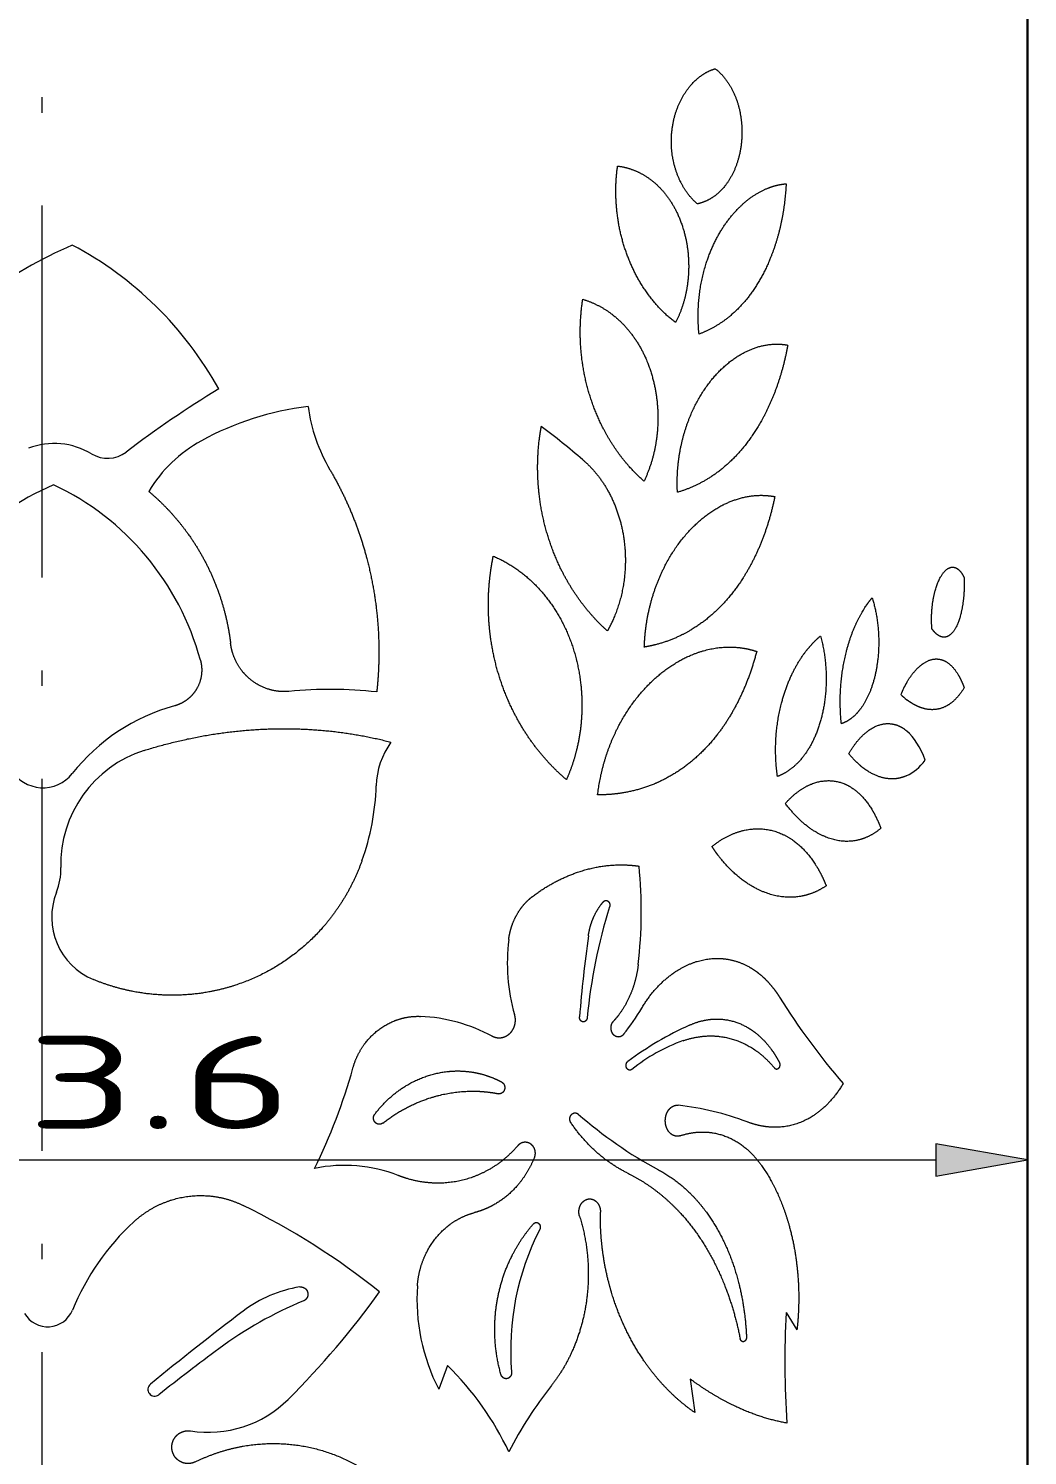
# Model space of a CAD drawing. Extents: x 0 to 297, y 0 to 420.
# Drawn here: x 108.22 to 140.46, y 189.05 to 235.1 of the extents above; entities that cross this region are included whole.
import ezdxf
from ezdxf.enums import TextEntityAlignment as Align

# ---------------------------------------------------------------- set-up
doc = ezdxf.new("R2010")
doc.units = 0
doc.linetypes.add('DASHDOT', pattern=[18.5, 12, -3, 0.5, -3])
doc.layers.get('0').update_dxf_attribs({"lineweight": 13})
doc.styles.get("Standard").update_dxf_attribs({"font": 'isocp.shx'})

# ---------------------------------------------------------------- blocks, each defined once
blk = doc.blocks.new('BLOCK60')
at = {"color": 7, "lineweight": 13}
blk.add_line((-28.846, -175.008), (28.846, -175.008), dxfattribs=at)
for points in [[(-28.846, -174.487), (-31.8, -175.008), (-28.846, -175.529)], [(28.846, -175.529), (31.8, -175.008), (28.846, -174.487)]]:
    blk.add_lwpolyline(points, close=True, dxfattribs=at)
for points in [[(-28.846, -174.487), (-31.8, -175.008), (-28.846, -174.487), (-28.846, -175.529)], [(28.846, -175.529), (31.8, -175.008), (28.846, -175.529), (28.846, -174.487)]]:
    blk.add_solid(points, dxfattribs=at)
for s, p, p2 in [('%%c', (-8.099, -174.008), (-5.099, -174.008)), ('63.6', (-4.099, -174.008), (8.099, -174.008))]:
    blk.add_text(s, height=3, dxfattribs=at).set_placement(p, p2, align=Align.FIT)
blk = doc.blocks.new('BLOCK85')
at = {"color": 7, "lineweight": 30}
blk.add_line((31.8, -214.668), (31.8, -135.9), dxfattribs=at)
at = {"color": 7, "lineweight": 13, "ltscale": 0.016667}
blk.add_line((24.011, -179.929), (24.362, -180.496), dxfattribs=at)
at = {"color": 7, "lineweight": 13, "ltscale": 0.020357}
blk.add_line((13.085, -181.644), (12.803, -182.408), dxfattribs=at)
at = {"color": 7, "lineweight": 13, "ltscale": 0.027358}
blk.add_line((20.918, -182.078), (21.069, -183.162), dxfattribs=at)
at = {"color": 7, "lineweight": 13}
for centre, radius, start, end in [((6.699, -158.709), 14.408, 113.393, 140.0283), ((-4.447, -155.732), 11.594, 28.9065, 62.1009), ((24.32, -180.636), 35.741, 121.3924, 127.191), ((9.694, -160.058), 9.427, 96.7474, 118.8625), ((13.974, -149.977), 5.435, 187.6145, 210.4822), ((-2.91, -176.314), 31.397, 49.5695, 52.7082), ((0.392, -154.238), 2.349, 59.0241, 110.5678), ((7.313, -155.751), 4.506, 118.7891, 149.0611), ((2.114, -151.371), 0.996, 238.958, 307.1871), ((4.597, -162.691), 10.371, 114.0316, 154.0368), ((-3.382, -161.176), 8.798, 15.1268, 64.7355), ((30.924, -161.359), 3.494, 149.7075, 156.966), ((9.305, -173.791), 13.967, 83.8471, 95.4887), ((29.397, -158.205), 2.458, 226.6256, 232.7014), ((5.942, -166.456), 6.322, 105.2708, 141.7424), ((13.333, -163.008), 2.549, 144.4375, 178.3063), ((4.462, -165.47), 3.855, 107.5286, 181.5863), ((0.036, -161.798), 1.2, 210.694, 321.7231), ((2.886, -162.686), 7.903, 340.289, 358.2106), ((-1.391, -165.632), 2, 338.3133, 1.5965), ((4.564, -166.99), 14.775, 353.3517, 5.6788), ((2.491, -167.176), 2.177, 158.3165, 247.6865), ((35.099, -172.087), 17.585, 162.633, 174.5568), ((21.207, -168.655), 6.192, 172.9898, 195.5888), ((63.389, -174.137), 46.197, 172.0884, 175.3445), ((42.539, -158.122), 22.055, 211.8321, 220.8375), ((13.26, -166.517), 7.074, 321.1459, 329.5163), ((11.984, -175.694), 5.322, 61.4455, 87.5242), ((25.525, -180.799), 11.148, 114.542, 126.41), ((22.6, -176.496), 5.668, 109.6934, 128.955), ((-7.371, -167.249), 18.052, 333.5796, 344.5776), ((26.468, -163.115), 13.871, 228.6414, 241.6916), ((19.528, -182.276), 9.088, 69.1877, 83.6503), ((9.761, -179.96), 4.777, 68.6749, 101.6595), ((-3.975, -197.869), 23.816, 51.3709, 63.9235), ((8.405, -182.899), 8.022, 132.7542, 157.7084), ((23.587, -181.127), 8.463, 152.771, 184.9009), ((8.949, -183.116), 4.057, 98.9144, 127.3164), ((18.444, -179.507), 6.344, 176.0539, 207.2076), ((13.234, -191.234), 12.622, 112.3366, 126.5981), ((-11.192, -163.485), 27.142, 314.8286, 324.4546), ((0.184, -179.529), 0.863, 210.2903, 337.7185), ((67.102, -259.876), 100.358, 127.1541, 129.32825), ((54.523, -181.466), 30.551, 177.117, 183.8172), ((52.825, -244.658), 79.116, 126.55005, 128.31962), ((6.301, -188.564), 9.692, 25.2371, 45.5702), ((3.636, -182.415), 0.217, 129.0842, 307.8555), ((26.466, -190.211), 12.779, 141.6943, 153.1111), ((5.366, -180.143), 3.655, 261.0016, 314.8512)]:
    blk.add_arc(centre, radius, start, end, dxfattribs=at)
for centre, major_axis, ratio, start_param, end_param in [((26.742, -165.56), (-0.678, -4.624), 0.428316, 2.473346, 2.88101), ((26.997, -158.03), (0.58, -4.672), 0.481193, 0.150313, 0.452179)]:
    blk.add_ellipse(centre, major_axis=major_axis, ratio=ratio, start_param=start_param, end_param=end_param, dxfattribs=at)
for points, knots in [([(21.148, -144.156), (20.93, -143.97), (20.738, -143.732), (20.581, -143.456), (20.304, -142.74), (20.265, -141.942), (20.327, -141.48), (20.574, -140.746), (21.024, -140.191), (21.24, -140.002), (21.478, -139.868), (21.725, -139.795)], [0, 0, 0, 0, 0, 0, 2.845735, 2.845735, 2.845735, 6.760942, 6.760942, 6.760942, 9.526612, 9.526612, 9.526612, 9.526612, 9.526612, 9.526612]), ([(21.725, -139.795), (21.953, -139.969), (22.151, -140.2), (22.309, -140.476), (22.589, -141.201), (22.63, -142.019), (22.574, -142.494), (22.336, -143.247), (21.88, -143.801), (21.657, -143.982), (21.409, -144.102), (21.148, -144.156)], [0, 0, 0, 0, 0, 0, 2.902161, 2.902161, 2.902161, 6.912488, 6.912488, 6.912488, 9.737978, 9.737978, 9.737978, 9.737978, 9.737978, 9.737978]), ([(20.445, -147.986), (19.961, -147.62), (19.527, -147.141), (19.167, -146.575), (18.709, -145.519), (18.521, -144.363), (18.491, -143.884), (18.509, -143.405), (18.574, -142.935)], [0, 0, 0, 0, 0, 0, 5.989017, 5.989017, 5.989017, 10.113179, 10.113179, 10.113179, 10.113179, 10.113179, 10.113179]), ([(18.574, -142.935), (18.902, -142.975), (19.222, -143.078), (19.52, -143.244), (20.158, -143.765), (20.594, -144.532), (20.767, -145.033), (20.926, -145.956), (20.836, -146.886), (20.751, -147.277), (20.62, -147.648), (20.445, -147.986)], [0, 0, 0, 0, 0, 0, 3.315094, 3.315094, 3.315094, 7.890149, 7.890149, 7.890149, 11.345999, 11.345999, 11.345999, 11.345999, 11.345999, 11.345999]), ([(21.203, -148.356), (21.131, -147.658), (21.167, -146.943), (21.313, -146.245), (21.708, -145.225), (22.318, -144.425), (22.567, -144.169), (22.922, -143.889), (23.299, -143.698), (23.392, -143.657), (23.572, -143.59), (23.754, -143.544), (23.841, -143.526), (23.927, -143.514), (24.014, -143.508)], [0, 0, 0, 0, 0, 0, 6.092084, 6.092084, 6.092084, 9.597688, 9.597688, 9.597688, 10.728802, 10.728802, 10.728802, 11.758288, 11.758288, 11.758288, 11.758288, 11.758288, 11.758288]), ([(24.014, -143.508), (23.974, -144.298), (23.841, -145.08), (23.612, -145.827), (23.075, -146.928), (22.293, -147.746), (21.956, -148.011), (21.59, -148.215), (21.203, -148.356)], [0, 0, 0, 0, 0, 0, 6.861319, 6.861319, 6.861319, 11.18671, 11.18671, 11.18671, 11.18671, 11.18671, 11.18671]), ([(19.426, -153.105), (18.891, -152.637), (18.417, -152.057), (18.028, -151.39), (17.543, -150.166), (17.36, -148.849), (17.338, -148.307), (17.369, -147.767), (17.45, -147.236)], [0, 0, 0, 0, 0, 0, 6.817839, 6.817839, 6.817839, 11.478992, 11.478992, 11.478992, 11.478992, 11.478992, 11.478992]), ([(17.45, -147.236), (17.813, -147.343), (18.159, -147.512), (18.477, -147.738), (19.148, -148.393), (19.598, -149.271), (19.775, -149.83), (19.936, -150.851), (19.838, -151.877), (19.748, -152.309), (19.61, -152.722), (19.426, -153.105)], [0, 0, 0, 0, 0, 0, 3.683607, 3.683607, 3.683607, 8.740308, 8.740308, 8.740308, 12.551549, 12.551549, 12.551549, 12.551549, 12.551549, 12.551549]), ([(20.506, -153.464), (20.466, -152.683), (20.557, -151.893), (20.779, -151.134), (21.384, -149.937), (22.276, -149.121), (22.702, -148.86), (23.245, -148.681), (23.779, -148.679), (23.876, -148.685), (23.971, -148.696), (24.065, -148.714)], [0, 0, 0, 0, 0, 0, 6.771644, 6.771644, 6.771644, 11.894321, 11.894321, 11.894321, 13.028292, 13.028292, 13.028292, 13.028292, 13.028292, 13.028292]), ([(24.065, -148.714), (23.915, -149.536), (23.676, -150.328), (23.347, -151.068), (22.654, -152.138), (21.738, -152.905), (21.35, -153.151), (20.937, -153.338), (20.506, -153.464)], [0, 0, 0, 0, 0, 0, 7.344689, 7.344689, 7.344689, 12.012122, 12.012122, 12.012122, 12.012122, 12.012122, 12.012122]), ([(18.244, -157.938), (17.64, -157.398), (17.11, -156.736), (16.679, -155.98), (16.205, -154.742), (16.013, -153.425), (15.981, -152.976), (15.983, -152.376), (16.044, -151.78), (16.064, -151.631), (16.086, -151.483), (16.113, -151.336)], [0, 0, 0, 0, 0, 0, 7.623233, 7.623233, 7.623233, 11.506892, 11.506892, 11.506892, 12.809166, 12.809166, 12.809166, 12.809166, 12.809166, 12.809166]), ([(17.452, -152.415), (17.795, -152.707), (18.094, -153.063), (18.339, -153.469), (18.764, -154.475), (18.884, -155.594), (18.852, -156.229), (18.697, -156.963), (18.407, -157.626), (18.356, -157.733), (18.302, -157.837), (18.244, -157.938)], [0, 0, 0, 0, 0, 0, 4.218016, 4.218016, 4.218016, 9.598074, 9.598074, 9.598074, 10.649835, 10.649835, 10.649835, 10.649835, 10.649835, 10.649835]), ([(9.29, -152.734), (9.817, -153.628), (10.24, -154.585), (10.552, -155.59), (10.806, -156.918), (10.872, -158.262), (10.877, -158.562), (10.871, -159.011), (10.844, -159.459), (10.832, -159.608), (10.818, -159.757), (10.802, -159.905)], [0, 0, 0, 0, 0, 0, 9.057687, 9.057687, 9.057687, 11.651908, 11.651908, 11.651908, 12.944422, 12.944422, 12.944422, 12.944422, 12.944422, 12.944422]), ([(3.448, -153.434), (3.97, -153.875), (4.442, -154.375), (4.855, -154.926), (5.318, -155.717), (5.657, -156.564), (5.734, -156.779), (5.872, -157.215), (5.977, -157.66), (6.022, -157.884), (6.058, -158.109), (6.086, -158.335)], [0, 0, 0, 0, 0, 0, 5.930143, 5.930143, 5.930143, 7.909034, 7.909034, 7.909034, 9.881712, 9.881712, 9.881712, 9.881712, 9.881712, 9.881712]), ([(19.437, -158.459), (19.464, -157.621), (19.627, -156.79), (19.925, -156.004), (20.662, -154.782), (21.674, -153.972), (22.148, -153.718), (22.747, -153.55), (23.333, -153.561), (23.44, -153.569), (23.545, -153.583), (23.649, -153.603)], [0, 0, 0, 0, 0, 0, 7.26132, 7.26132, 7.26132, 12.769485, 12.769485, 12.769485, 13.998362, 13.998362, 13.998362, 13.998362, 13.998362, 13.998362]), ([(23.649, -153.603), (23.464, -154.498), (23.175, -155.353), (22.779, -156.143), (22.027, -157.153), (21.068, -157.857), (20.735, -158.05), (20.275, -158.254), (19.792, -158.387), (19.675, -158.415), (19.556, -158.439), (19.437, -158.459)], [0, 0, 0, 0, 0, 0, 8.041613, 8.041613, 8.041613, 11.934709, 11.934709, 11.934709, 13.168125, 13.168125, 13.168125, 13.168125, 13.168125, 13.168125]), ([(16.923, -162.737), (16.237, -162.156), (15.634, -161.436), (15.145, -160.608), (14.674, -159.401), (14.463, -158.127), (14.426, -157.801), (14.397, -157.311), (14.406, -156.821), (14.414, -156.657), (14.437, -156.33), (14.478, -156.005), (14.502, -155.843), (14.531, -155.682), (14.564, -155.522)], [0, 0, 0, 0, 0, 0, 8.362741, 8.362741, 8.362741, 11.192378, 11.192378, 11.192378, 12.609666, 12.609666, 12.609666, 14.028721, 14.028721, 14.028721, 14.028721, 14.028721, 14.028721]), ([(14.564, -155.522), (15.148, -155.774), (15.685, -156.137), (16.152, -156.6), (16.928, -157.694), (17.341, -159.009), (17.451, -159.706), (17.468, -160.759), (17.266, -161.777), (17.175, -162.108), (17.06, -162.429), (16.923, -162.737)], [0, 0, 0, 0, 0, 0, 5.900431, 5.900431, 5.900431, 11.921836, 11.921836, 11.921836, 14.908129, 14.908129, 14.908129, 14.908129, 14.908129, 14.908129]), ([(28.718, -157.868), (28.692, -157.555), (28.699, -157.23), (28.738, -156.911), (28.855, -156.437), (29.044, -156.097), (29.125, -155.993), (29.259, -155.887), (29.396, -155.872), (29.444, -155.879), (29.543, -155.919), (29.634, -156.008), (29.678, -156.067), (29.719, -156.137), (29.756, -156.216)], [0, 0, 0, 0, 0, 0, 2.753402, 2.753402, 2.753402, 4.432973, 4.432973, 4.432973, 5.354191, 5.354191, 5.354191, 6.381701, 6.381701, 6.381701, 6.381701, 6.381701, 6.381701]), ([(29.756, -156.216), (29.768, -156.521), (29.756, -156.832), (29.72, -157.136), (29.621, -157.585), (29.455, -157.911), (29.382, -158.012), (29.244, -158.13), (29.092, -158.149), (29.028, -158.139), (28.924, -158.093), (28.825, -158.005), (28.788, -157.965), (28.752, -157.919), (28.718, -157.868)], [0, 0, 0, 0, 0, 0, 2.653104, 2.653104, 2.653104, 4.270288, 4.270288, 4.270288, 5.422395, 5.422395, 5.422395, 6.157013, 6.157013, 6.157013, 6.157013, 6.157013, 6.157013]), ([(25.796, -160.933), (25.718, -160.201), (25.739, -159.445), (25.865, -158.704), (26.142, -157.866), (26.538, -157.202), (26.618, -157.082), (26.7, -156.973), (26.785, -156.871)], [0, 0, 0, 0, 0, 0, 6.416935, 6.416935, 6.416935, 7.897051, 7.897051, 7.897051, 7.897051, 7.897051, 7.897051]), ([(26.785, -156.871), (26.966, -157.411), (27.051, -158.033), (27.044, -158.677), (26.896, -159.588), (26.538, -160.303), (26.401, -160.506), (26.195, -160.722), (25.963, -160.861), (25.909, -160.89), (25.853, -160.913), (25.796, -160.933)], [0, 0, 0, 0, 0, 0, 5.324936, 5.324936, 5.324936, 7.867623, 7.867623, 7.867623, 8.626229, 8.626229, 8.626229, 8.626229, 8.626229, 8.626229]), ([(7.969, -159.888), (7.757, -159.908), (7.542, -159.894), (7.329, -159.846), (6.925, -159.684), (6.587, -159.405), (6.44, -159.24), (6.261, -158.963), (6.15, -158.654), (6.121, -158.549), (6.099, -158.442), (6.086, -158.335)], [0, 0, 0, 0, 0, 0, 1.886822, 1.886822, 1.886822, 3.784239, 3.784239, 3.784239, 4.72262, 4.72262, 4.72262, 4.72262, 4.72262, 4.72262]), ([(23.733, -162.632), (23.629, -161.896), (23.637, -161.13), (23.762, -160.377), (24.096, -159.398), (24.609, -158.627), (24.769, -158.427), (24.94, -158.251), (25.12, -158.102)], [0, 0, 0, 0, 0, 0, 6.492418, 6.492418, 6.492418, 9.095303, 9.095303, 9.095303, 9.095303, 9.095303, 9.095303]), ([(25.12, -158.102), (25.3, -158.733), (25.37, -159.428), (25.333, -160.136), (25.092, -161.225), (24.563, -162.058), (24.318, -162.326), (24.036, -162.52), (23.733, -162.632)], [0, 0, 0, 0, 0, 0, 5.907583, 5.907583, 5.907583, 9.597981, 9.597981, 9.597981, 9.597981, 9.597981, 9.597981]), ([(17.93, -163.227), (18.016, -162.503), (18.2, -161.794), (18.48, -161.124), (19.195, -159.935), (20.175, -159.075), (20.704, -158.753), (21.515, -158.46), (22.322, -158.443), (22.575, -158.467), (22.823, -158.519), (23.062, -158.599)], [0, 0, 0, 0, 0, 0, 6.32582, 6.32582, 6.32582, 12.387658, 12.387658, 12.387658, 15.206965, 15.206965, 15.206965, 15.206965, 15.206965, 15.206965]), ([(23.062, -158.599), (22.812, -159.558), (22.438, -160.461), (21.936, -161.273), (21.101, -162.158), (20.094, -162.733), (19.838, -162.855), (19.316, -163.055), (18.768, -163.173), (18.49, -163.211), (18.211, -163.229), (17.93, -163.227)], [0, 0, 0, 0, 0, 0, 8.777159, 8.777159, 8.777159, 11.625817, 11.625817, 11.625817, 14.41189, 14.41189, 14.41189, 14.41189, 14.41189, 14.41189]), ([(27.907, -159.597), (28.048, -159.359), (28.204, -159.156), (28.373, -158.999), (28.718, -158.801), (29.055, -158.838), (29.211, -158.915), (29.426, -159.114), (29.605, -159.412), (29.661, -159.524), (29.712, -159.644), (29.759, -159.771)], [0, 0, 0, 0, 0, 0, 3.006499, 3.006499, 3.006499, 5.903298, 5.903298, 5.903298, 7.377705, 7.377705, 7.377705, 7.377705, 7.377705, 7.377705]), ([(5.112, -158.879), (5.152, -159.026), (5.169, -159.178), (5.162, -159.332), (5.108, -159.595), (4.985, -159.833), (4.921, -159.927), (4.797, -160.071), (4.647, -160.187), (4.584, -160.229), (4.485, -160.283), (4.381, -160.324), (4.347, -160.337), (4.312, -160.348), (4.277, -160.357)], [0, 0, 0, 0, 0, 0, 1.313601, 1.313601, 1.313601, 2.298477, 2.298477, 2.298477, 2.95484, 2.95484, 2.95484, 3.272082, 3.272082, 3.272082, 3.272082, 3.272082, 3.272082]), ([(29.759, -159.771), (29.594, -160.042), (29.405, -160.257), (29.194, -160.406), (28.849, -160.516), (28.481, -160.459), (28.359, -160.422), (28.193, -160.349), (28.029, -160.247), (27.988, -160.22), (27.948, -160.191), (27.907, -160.161)], [0, 0, 0, 0, 0, 0, 4.142285, 4.142285, 4.142285, 6.200001, 6.200001, 6.200001, 6.882752, 6.882752, 6.882752, 6.882752, 6.882752, 6.882752]), ([(26.034, -161.903), (26.184, -161.637), (26.357, -161.403), (26.549, -161.21), (26.947, -160.94), (27.36, -160.895), (27.556, -160.932), (27.74, -161.025), (27.907, -161.167)], [0, 0, 0, 0, 0, 0, 3.050087, 3.050087, 3.050087, 5.931253, 5.931253, 5.931253, 5.931253, 5.931253, 5.931253]), ([(27.907, -162.607), (27.697, -162.703), (27.474, -162.746), (27.243, -162.73), (26.848, -162.611), (26.468, -162.348), (26.317, -162.219), (26.171, -162.07), (26.034, -161.903)], [0, 0, 0, 0, 0, 0, 3.369529, 3.369529, 3.369529, 5.698842, 5.698842, 5.698842, 5.698842, 5.698842, 5.698842]), ([(23.989, -163.503), (24.23, -163.228), (24.5, -163.006), (24.79, -162.848), (25.381, -162.691), (25.946, -162.845), (26.206, -162.999), (26.557, -163.331), (26.836, -163.782), (26.923, -163.947), (27, -164.122), (27.069, -164.305)], [0, 0, 0, 0, 0, 0, 3.725205, 3.725205, 3.725205, 7.371696, 7.371696, 7.371696, 9.238499, 9.238499, 9.238499, 9.238499, 9.238499, 9.238499]), ([(27.069, -164.305), (26.805, -164.53), (26.511, -164.687), (26.195, -164.764), (25.53, -164.748), (24.869, -164.413), (24.549, -164.168), (24.253, -163.861), (23.99, -163.505), (23.989, -163.504), (23.989, -163.504), (23.989, -163.503)], [0, 0, 0, 0, 0, 0, 4.276657, 4.276657, 4.276657, 8.667434, 8.667434, 8.667434, 8.67309, 8.67309, 8.67309, 8.67309, 8.67309, 8.67309]), ([(21.619, -164.894), (21.928, -164.644), (22.265, -164.453), (22.619, -164.333), (23.327, -164.255), (23.992, -164.491), (24.297, -164.685), (24.708, -165.075), (25.035, -165.583), (25.136, -165.767), (25.226, -165.96), (25.306, -166.161)], [0, 0, 0, 0, 0, 0, 3.999263, 3.999263, 3.999263, 7.953409, 7.953409, 7.953409, 9.973254, 9.973254, 9.973254, 9.973254, 9.973254, 9.973254]), ([(25.306, -166.161), (25.038, -166.345), (24.748, -166.476), (24.44, -166.547), (23.718, -166.567), (22.994, -166.281), (22.604, -166.03), (22.172, -165.638), (21.8, -165.158), (21.738, -165.072), (21.678, -164.984), (21.619, -164.894)], [0, 0, 0, 0, 0, 0, 3.761094, 3.761094, 3.761094, 8.570838, 8.570838, 8.570838, 9.575252, 9.575252, 9.575252, 9.575252, 9.575252, 9.575252]), ([(10.326, -165.351), (10.036, -166.156), (9.624, -166.913), (9.095, -167.595), (7.834, -168.758), (6.264, -169.452), (5.426, -169.665), (4.141, -169.775), (2.874, -169.579), (2.46, -169.481), (2.056, -169.351), (1.664, -169.19)], [0, 0, 0, 0, 0, 0, 7.438217, 7.438217, 7.438217, 14.874076, 14.874076, 14.874076, 18.544981, 18.544981, 18.544981, 18.544981, 18.544981, 18.544981]), ([(15.834, -166.502), (16.268, -166.174), (16.734, -165.905), (17.224, -165.7), (17.866, -165.531), (18.509, -165.486), (18.65, -165.483), (18.859, -165.486), (19.065, -165.503), (19.133, -165.51), (19.2, -165.518), (19.267, -165.528)], [0, 0, 0, 0, 0, 0, 5.027911, 5.027911, 5.027911, 6.440401, 6.440401, 6.440401, 7.127301, 7.127301, 7.127301, 7.127301, 7.127301, 7.127301]), ([(15.061, -167.899), (15.081, -167.731), (15.118, -167.565), (15.17, -167.404), (15.276, -167.158), (15.417, -166.936), (15.475, -166.857), (15.577, -166.732), (15.69, -166.621), (15.737, -166.579), (15.785, -166.539), (15.834, -166.502)], [0, 0, 0, 0, 0, 0, 1.469187, 1.469187, 1.469187, 2.342233, 2.342233, 2.342233, 2.912515, 2.912515, 2.912515, 2.912515, 2.912515, 2.912515]), ([(17.631, -167.778), (17.659, -167.579), (17.708, -167.383), (17.778, -167.196), (17.889, -166.978), (18.029, -166.783), (18.057, -166.746), (18.086, -166.71), (18.116, -166.675)], [0, 0, 0, 0, 0, 0, 1.746443, 1.746443, 1.746443, 2.172716, 2.172716, 2.172716, 2.172716, 2.172716, 2.172716]), ([(18.116, -166.675), (18.131, -166.659), (18.148, -166.646), (18.169, -166.637), (18.202, -166.631), (18.235, -166.639), (18.248, -166.644), (18.273, -166.66), (18.292, -166.681), (18.301, -166.694), (18.318, -166.728), (18.325, -166.768), (18.326, -166.792), (18.323, -166.816), (18.316, -166.838)], [0, 0, 0, 0, 0, 0, 0.1992286, 0.1992286, 0.1992286, 0.3315367, 0.3315367, 0.3315367, 0.4667996, 0.4667996, 0.4667996, 0.6693048, 0.6693048, 0.6693048, 0.6693048, 0.6693048, 0.6693048]), ([(19.357, -170.106), (19.615, -169.668), (19.934, -169.281), (20.304, -168.963), (21.003, -168.569), (21.742, -168.472), (22.051, -168.487), (22.449, -168.584), (22.816, -168.773), (22.906, -168.826), (23.081, -168.943), (23.245, -169.081), (23.325, -169.155), (23.476, -169.31), (23.615, -169.482), (23.68, -169.57), (23.742, -169.661), (23.801, -169.755)], [0, 0, 0, 0, 0, 0, 4.622849, 4.622849, 4.622849, 7.963257, 7.963257, 7.963257, 9.074148, 9.074148, 9.074148, 10.194673, 10.194673, 10.194673, 11.267091, 11.267091, 11.267091, 11.267091, 11.267091, 11.267091]), ([(19.24, -168.7), (19.201, -169.033), (19.125, -169.36), (19.012, -169.674), (18.828, -170.037), (18.593, -170.354), (18.545, -170.414), (18.495, -170.472), (18.444, -170.529)], [0, 0, 0, 0, 0, 0, 2.911714, 2.911714, 2.911714, 3.620231, 3.620231, 3.620231, 3.620231, 3.620231, 3.620231]), ([(10.031, -172.05), (10.113, -171.753), (10.241, -171.471), (10.414, -171.213), (10.83, -170.77), (11.359, -170.492), (11.639, -170.402), (11.928, -170.363), (12.214, -170.376)], [0, 0, 0, 0, 0, 0, 2.669578, 2.669578, 2.669578, 5.286426, 5.286426, 5.286426, 5.286426, 5.286426, 5.286426]), ([(15.242, -170.319), (15.264, -170.397), (15.274, -170.479), (15.271, -170.562), (15.24, -170.723), (15.161, -170.863), (15.112, -170.925), (15.014, -171.009), (14.899, -171.058), (14.852, -171.071), (14.757, -171.084), (14.661, -171.071), (14.614, -171.059), (14.57, -171.042), (14.528, -171.019)], [0, 0, 0, 0, 0, 0, 0.705774, 0.705774, 0.705774, 1.404557, 1.404557, 1.404557, 1.862197, 1.862197, 1.862197, 2.300026, 2.300026, 2.300026, 2.300026, 2.300026, 2.300026]), ([(17.593, -170.419), (17.592, -170.437), (17.588, -170.455), (17.581, -170.473), (17.563, -170.505), (17.538, -170.529), (17.524, -170.539), (17.493, -170.552), (17.461, -170.553), (17.444, -170.551), (17.414, -170.539), (17.387, -170.518), (17.375, -170.504), (17.357, -170.475), (17.347, -170.44), (17.343, -170.422), (17.343, -170.405), (17.344, -170.387)], [0, 0, 0, 0, 0, 0, 0.1605938, 0.1605938, 0.1605938, 0.3174256, 0.3174256, 0.3174256, 0.4715482, 0.4715482, 0.4715482, 0.6284998, 0.6284998, 0.6284998, 0.779882, 0.779882, 0.779882, 0.779882, 0.779882, 0.779882]), ([(18.769, -170.955), (18.748, -170.982), (18.723, -171.004), (18.694, -171.022), (18.639, -171.043), (18.582, -171.043), (18.556, -171.038), (18.516, -171.024), (18.48, -171.001), (18.467, -170.99), (18.442, -170.967), (18.421, -170.94), (18.411, -170.926), (18.385, -170.879), (18.369, -170.825), (18.362, -170.786), (18.36, -170.71), (18.377, -170.638), (18.391, -170.603), (18.411, -170.567), (18.436, -170.537), (18.438, -170.534), (18.441, -170.531), (18.444, -170.529)], [0, 0, 0, 0, 0, 0, 0.312185, 0.312185, 0.312185, 0.565813, 0.565813, 0.565813, 0.721582, 0.721582, 0.721582, 0.879279, 0.879279, 0.879279, 1.201597, 1.201597, 1.201597, 1.525426, 1.525426, 1.525426, 1.560858, 1.560858, 1.560858, 1.560858, 1.560858, 1.560858]), ([(20.895, -170.659), (21.214, -170.515), (21.549, -170.433), (21.887, -170.422), (22.413, -170.52), (22.886, -170.789), (23.054, -170.912), (23.317, -171.154), (23.546, -171.446), (23.631, -171.571), (23.712, -171.703), (23.785, -171.842)], [0, 0, 0, 0, 0, 0, 3.618601, 3.618601, 3.618601, 5.795452, 5.795452, 5.795452, 7.276503, 7.276503, 7.276503, 7.276503, 7.276503, 7.276503]), ([(20.691, -171.161), (21.074, -171.028), (21.468, -170.964), (21.862, -170.976), (22.494, -171.126), (23.058, -171.472), (23.27, -171.64), (23.466, -171.834), (23.645, -172.052)], [0, 0, 0, 0, 0, 0, 4.212482, 4.212482, 4.212482, 7.028108, 7.028108, 7.028108, 7.028108, 7.028108, 7.028108]), ([(10.739, -173.534), (11.028, -173.148), (11.377, -172.812), (11.776, -172.54), (12.381, -172.268), (13.016, -172.156), (13.198, -172.137), (13.56, -172.128), (13.918, -172.172), (14.094, -172.207), (14.351, -172.279), (14.599, -172.378), (14.678, -172.414), (14.756, -172.452), (14.833, -172.493)], [0, 0, 0, 0, 0, 0, 4.240663, 4.240663, 4.240663, 5.914412, 5.914412, 5.914412, 7.583846, 7.583846, 7.583846, 8.388396, 8.388396, 8.388396, 8.388396, 8.388396, 8.388396]), ([(19.036, -172.088), (19.026, -172.097), (19.014, -172.104), (19.001, -172.109), (18.974, -172.114), (18.948, -172.111), (18.935, -172.107), (18.908, -172.094), (18.884, -172.071), (18.873, -172.057), (18.856, -172.024), (18.848, -171.986), (18.846, -171.966), (18.847, -171.927), (18.859, -171.89), (18.867, -171.872), (18.88, -171.852), (18.896, -171.836), (18.9, -171.833), (18.904, -171.83), (18.908, -171.827)], [0, 0, 0, 0, 0, 0, 0.1326758, 0.1326758, 0.1326758, 0.2640176, 0.2640176, 0.2640176, 0.4265796, 0.4265796, 0.4265796, 0.5941558, 0.5941558, 0.5941558, 0.7608097, 0.7608097, 0.7608097, 0.8073879, 0.8073879, 0.8073879, 0.8073879, 0.8073879, 0.8073879]), ([(23.785, -171.842), (23.793, -171.855), (23.799, -171.871), (23.803, -171.887), (23.809, -171.922), (23.808, -171.957), (23.805, -171.974), (23.796, -172.013), (23.778, -172.046), (23.765, -172.062), (23.74, -172.081), (23.711, -172.087), (23.699, -172.087), (23.68, -172.082), (23.663, -172.07), (23.656, -172.065), (23.65, -172.059), (23.645, -172.052)], [0, 0, 0, 0, 0, 0, 0.1475373, 0.1475373, 0.1475373, 0.2986517, 0.2986517, 0.2986517, 0.4909987, 0.4909987, 0.4909987, 0.6275777, 0.6275777, 0.6275777, 0.7153028, 0.7153028, 0.7153028, 0.7153028, 0.7153028, 0.7153028]), ([(14.833, -172.493), (14.851, -172.503), (14.869, -172.516), (14.884, -172.532), (14.911, -172.567), (14.927, -172.61), (14.932, -172.633), (14.937, -172.679), (14.93, -172.725), (14.924, -172.748), (14.905, -172.789), (14.877, -172.824), (14.86, -172.839), (14.825, -172.862), (14.785, -172.873), (14.765, -172.875), (14.746, -172.874), (14.726, -172.871)], [0, 0, 0, 0, 0, 0, 0.1940688, 0.1940688, 0.1940688, 0.3924504, 0.3924504, 0.3924504, 0.5916283, 0.5916283, 0.5916283, 0.7878035, 0.7878035, 0.7878035, 0.9711894, 0.9711894, 0.9711894, 0.9711894, 0.9711894, 0.9711894]), ([(25.854, -172.544), (25.597, -172.967), (25.292, -173.331), (24.941, -173.618), (24.297, -173.934), (23.595, -173.98), (23.313, -173.954), (23.033, -173.887), (22.757, -173.781)], [0, 0, 0, 0, 0, 0, 4.981529, 4.981529, 4.981529, 8.227026, 8.227026, 8.227026, 8.227026, 8.227026, 8.227026]), ([(10.997, -173.82), (11.45, -173.467), (11.948, -173.179), (12.48, -172.968), (13.259, -172.788), (14.041, -172.782), (14.274, -172.796), (14.502, -172.826), (14.726, -172.871)], [0, 0, 0, 0, 0, 0, 5.116379, 5.116379, 5.116379, 7.267375, 7.267375, 7.267375, 7.267375, 7.267375, 7.267375]), ([(10.997, -173.82), (10.979, -173.834), (10.96, -173.845), (10.938, -173.853), (10.896, -173.862), (10.852, -173.858), (10.83, -173.852), (10.789, -173.834), (10.755, -173.805), (10.739, -173.787), (10.714, -173.749), (10.701, -173.705), (10.697, -173.681), (10.696, -173.636), (10.707, -173.591), (10.715, -173.571), (10.726, -173.552), (10.739, -173.534)], [0, 0, 0, 0, 0, 0, 0.1960454, 0.1960454, 0.1960454, 0.3921083, 0.3921083, 0.3921083, 0.5896107, 0.5896107, 0.5896107, 0.7889014, 0.7889014, 0.7889014, 0.9781682, 0.9781682, 0.9781682, 0.9781682, 0.9781682, 0.9781682]), ([(17.072, -173.815), (17.059, -173.797), (17.049, -173.777), (17.041, -173.754), (17.032, -173.709), (17.034, -173.663), (17.037, -173.639), (17.05, -173.595), (17.073, -173.557), (17.088, -173.539), (17.119, -173.511), (17.157, -173.494), (17.177, -173.489), (17.215, -173.486), (17.253, -173.496), (17.271, -173.504), (17.287, -173.515), (17.302, -173.527)], [0, 0, 0, 0, 0, 0, 0.1970604, 0.1970604, 0.1970604, 0.3969816, 0.3969816, 0.3969816, 0.5937865, 0.5937865, 0.5937865, 0.7857018, 0.7857018, 0.7857018, 0.9668816, 0.9668816, 0.9668816, 0.9668816, 0.9668816, 0.9668816]), ([(20.595, -174.228), (20.561, -174.24), (20.525, -174.246), (20.488, -174.247), (20.434, -174.24), (20.383, -174.221), (20.366, -174.213), (20.324, -174.191), (20.285, -174.161), (20.263, -174.14), (20.222, -174.095), (20.188, -174.041), (20.173, -174.011), (20.146, -173.95), (20.128, -173.885), (20.121, -173.85), (20.113, -173.781), (20.113, -173.71), (20.116, -173.675), (20.126, -173.606), (20.146, -173.539), (20.158, -173.506), (20.186, -173.446), (20.223, -173.392), (20.243, -173.366), (20.293, -173.315), (20.35, -173.277), (20.385, -173.261), (20.436, -173.245), (20.487, -173.241), (20.503, -173.241), (20.518, -173.241), (20.533, -173.243)], [0, 0, 0, 0, 0, 0, 0.374071, 0.374071, 0.374071, 0.562119, 0.562119, 0.562119, 0.849203, 0.849203, 0.849203, 1.144019, 1.144019, 1.144019, 1.444713, 1.444713, 1.444713, 1.749136, 1.749136, 1.749136, 2.05207, 2.05207, 2.05207, 2.34915, 2.34915, 2.34915, 2.731251, 2.731251, 2.731251, 2.892019, 2.892019, 2.892019, 2.892019, 2.892019, 2.892019]), ([(15.362, -174.539), (15.387, -174.509), (15.416, -174.484), (15.449, -174.462), (15.518, -174.431), (15.591, -174.424), (15.628, -174.426), (15.7, -174.443), (15.765, -174.482), (15.795, -174.507), (15.847, -174.565), (15.883, -174.638), (15.897, -174.677), (15.913, -174.756), (15.911, -174.837), (15.905, -174.877), (15.894, -174.915), (15.88, -174.951)], [0, 0, 0, 0, 0, 0, 0.347857, 0.347857, 0.347857, 0.692297, 0.692297, 0.692297, 1.038292, 1.038292, 1.038292, 1.393619, 1.393619, 1.393619, 1.732846, 1.732846, 1.732846, 1.732846, 1.732846, 1.732846]), ([(20.595, -174.228), (20.939, -174.112), (21.295, -174.063), (21.65, -174.089), (22.217, -174.256), (22.712, -174.609), (22.897, -174.778), (23.065, -174.972), (23.216, -175.185)], [0, 0, 0, 0, 0, 0, 3.768346, 3.768346, 3.768346, 6.303249, 6.303249, 6.303249, 6.303249, 6.303249, 6.303249]), ([(15.362, -174.539), (15.081, -174.87), (14.755, -175.156), (14.39, -175.387), (13.682, -175.691), (12.919, -175.781), (12.575, -175.778), (12.151, -175.72), (11.738, -175.598), (11.657, -175.571), (11.577, -175.543), (11.498, -175.511)], [0, 0, 0, 0, 0, 0, 3.916996, 3.916996, 3.916996, 7.042678, 7.042678, 7.042678, 7.813413, 7.813413, 7.813413, 7.813413, 7.813413, 7.813413]), ([(15.88, -174.951), (15.751, -175.262), (15.586, -175.556), (15.386, -175.823), (15.002, -176.21), (14.546, -176.49), (14.355, -176.583), (14.157, -176.656), (13.955, -176.709)], [0, 0, 0, 0, 0, 0, 2.963616, 2.963616, 2.963616, 4.90317, 4.90317, 4.90317, 4.90317, 4.90317, 4.90317]), ([(18.884, -175.427), (19.559, -175.758), (20.18, -176.206), (20.728, -176.76), (21.517, -177.839), (22.075, -179.102), (22.264, -179.641), (22.414, -180.197), (22.526, -180.766)], [0, 0, 0, 0, 0, 0, 7.403532, 7.403532, 7.403532, 12.487118, 12.487118, 12.487118, 12.487118, 12.487118, 12.487118]), ([(19.89, -175.327), (20.503, -175.652), (21.054, -176.11), (21.521, -176.684), (22.158, -177.795), (22.533, -179.071), (22.643, -179.611), (22.709, -180.162), (22.733, -180.716)], [0, 0, 0, 0, 0, 0, 6.938525, 6.938525, 6.938525, 11.744735, 11.744735, 11.744735, 11.744735, 11.744735, 11.744735]), ([(23.216, -175.185), (23.626, -175.764), (23.95, -176.44), (24.183, -177.182), (24.395, -178.302), (24.429, -179.448), (24.423, -179.8), (24.401, -180.15), (24.362, -180.496)], [0, 0, 0, 0, 0, 0, 6.879168, 6.879168, 6.879168, 9.914647, 9.914647, 9.914647, 9.914647, 9.914647, 9.914647]), ([(2.959, -177.009), (3.241, -176.749), (3.561, -176.531), (3.911, -176.362), (4.647, -176.136), (5.414, -176.137), (5.793, -176.195), (6.156, -176.31), (6.494, -176.476)], [0, 0, 0, 0, 0, 0, 3.325417, 3.325417, 3.325417, 6.627982, 6.627982, 6.627982, 6.627982, 6.627982, 6.627982]), ([(17.348, -176.828), (17.34, -176.801), (17.333, -176.773), (17.329, -176.743), (17.324, -176.684), (17.328, -176.625), (17.333, -176.596), (17.352, -176.51), (17.39, -176.431), (17.423, -176.385), (17.489, -176.321), (17.567, -176.283), (17.6, -176.272), (17.665, -176.261), (17.731, -176.268), (17.764, -176.276), (17.818, -176.299), (17.867, -176.334), (17.887, -176.352), (17.924, -176.39), (17.955, -176.436), (17.969, -176.461), (17.992, -176.513), (18.008, -176.569), (18.014, -176.597), (18.018, -176.634), (18.02, -176.67), (18.02, -176.677), (18.02, -176.683), (18.02, -176.69)], [0, 0, 0, 0, 0, 0, 0.252087, 0.252087, 0.252087, 0.508316, 0.508316, 0.508316, 1.014435, 1.014435, 1.014435, 1.338978, 1.338978, 1.338978, 1.659982, 1.659982, 1.659982, 1.904819, 1.904819, 1.904819, 2.154486, 2.154486, 2.154486, 2.408752, 2.408752, 2.408752, 2.467746, 2.467746, 2.467746, 2.467746, 2.467746, 2.467746]), ([(12.115, -179.07), (12.138, -178.739), (12.208, -178.412), (12.327, -178.099), (12.649, -177.528), (13.118, -177.089), (13.38, -176.913), (13.662, -176.785), (13.955, -176.709)], [0, 0, 0, 0, 0, 0, 2.8745, 2.8745, 2.8745, 5.684128, 5.684128, 5.684128, 5.684128, 5.684128, 5.684128]), ([(21.069, -183.162), (20.416, -182.716), (19.813, -182.128), (19.288, -181.424), (18.717, -180.365), (18.346, -179.205), (18.264, -178.902), (18.163, -178.441), (18.093, -177.974), (18.074, -177.816), (18.041, -177.497), (18.023, -177.177), (18.018, -177.015), (18.017, -176.852), (18.02, -176.69)], [0, 0, 0, 0, 0, 0, 7.966561, 7.966561, 7.966561, 10.700566, 10.700566, 10.700566, 12.07543, 12.07543, 12.07543, 13.479882, 13.479882, 13.479882, 13.479882, 13.479882, 13.479882]), ([(14.81, -181.93), (14.639, -181.326), (14.557, -180.692), (14.569, -180.049), (14.746, -179.005), (15.163, -178.055), (15.364, -177.698), (15.598, -177.369), (15.86, -177.071)], [0, 0, 0, 0, 0, 0, 5.474183, 5.474183, 5.474183, 9.073954, 9.073954, 9.073954, 9.073954, 9.073954, 9.073954]), ([(15.86, -177.071), (15.871, -177.059), (15.883, -177.048), (15.897, -177.04), (15.926, -177.028), (15.957, -177.026), (15.972, -177.028), (16.002, -177.037), (16.028, -177.055), (16.04, -177.067), (16.061, -177.092), (16.074, -177.124), (16.078, -177.142), (16.083, -177.175), (16.079, -177.209), (16.075, -177.225), (16.07, -177.241), (16.062, -177.255)], [0, 0, 0, 0, 0, 0, 0.1452621, 0.1452621, 0.1452621, 0.2889003, 0.2889003, 0.2889003, 0.4343961, 0.4343961, 0.4343961, 0.5832176, 0.5832176, 0.5832176, 0.7251554, 0.7251554, 0.7251554, 0.7251554, 0.7251554, 0.7251554]), ([(17.348, -176.828), (17.556, -177.49), (17.669, -178.19), (17.684, -178.904), (17.548, -180.073), (17.15, -181.154), (16.951, -181.562), (16.713, -181.943), (16.438, -182.29)], [0, 0, 0, 0, 0, 0, 6.081572, 6.081572, 6.081572, 10.085741, 10.085741, 10.085741, 10.085741, 10.085741, 10.085741]), ([(8.321, -179.109), (8.334, -179.107), (8.347, -179.106), (8.361, -179.106), (8.387, -179.108), (8.413, -179.114), (8.426, -179.118), (8.451, -179.128), (8.474, -179.141), (8.486, -179.149), (8.517, -179.174), (8.543, -179.206), (8.557, -179.231), (8.572, -179.27), (8.579, -179.31), (8.581, -179.324), (8.581, -179.352), (8.578, -179.38), (8.576, -179.393), (8.565, -179.433), (8.546, -179.47), (8.53, -179.493), (8.503, -179.522), (8.47, -179.544), (8.459, -179.55), (8.449, -179.555), (8.438, -179.56)], [0, 0, 0, 0, 0, 0, 0.11709, 0.11709, 0.11709, 0.235303, 0.235303, 0.235303, 0.353617, 0.353617, 0.353617, 0.590537, 0.590537, 0.590537, 0.70967, 0.70967, 0.70967, 0.8291, 0.8291, 0.8291, 1.066295, 1.066295, 1.066295, 1.172212, 1.172212, 1.172212, 1.172212, 1.172212, 1.172212]), ([(22.733, -180.716), (22.733, -180.734), (22.732, -180.751), (22.729, -180.769), (22.72, -180.802), (22.704, -180.83), (22.695, -180.843), (22.672, -180.865), (22.645, -180.876), (22.63, -180.878), (22.603, -180.874), (22.577, -180.859), (22.566, -180.849), (22.549, -180.829), (22.537, -180.804), (22.532, -180.791), (22.528, -180.779), (22.526, -180.766)], [0, 0, 0, 0, 0, 0, 0.1508128, 0.1508128, 0.1508128, 0.2970778, 0.2970778, 0.2970778, 0.4590358, 0.4590358, 0.4590358, 0.5998721, 0.5998721, 0.5998721, 0.7159353, 0.7159353, 0.7159353, 0.7159353, 0.7159353, 0.7159353]), ([(15.154, -181.85), (15.156, -181.873), (15.155, -181.897), (15.151, -181.921), (15.14, -181.954), (15.123, -181.984), (15.117, -181.994), (15.103, -182.012), (15.087, -182.028), (15.078, -182.035), (15.052, -182.053), (15.022, -182.065), (15.001, -182.07), (14.958, -182.071), (14.917, -182.059), (14.898, -182.049), (14.863, -182.024), (14.836, -181.99), (14.825, -181.971), (14.816, -181.951), (14.81, -181.93)], [0, 0, 0, 0, 0, 0, 0.2024417, 0.2024417, 0.2024417, 0.3034317, 0.3034317, 0.3034317, 0.4035706, 0.4035706, 0.4035706, 0.6003127, 0.6003127, 0.6003127, 0.7969422, 0.7969422, 0.7969422, 0.9862662, 0.9862662, 0.9862662, 0.9862662, 0.9862662, 0.9862662]), ([(4.943, -184.754), (4.908, -184.771), (4.871, -184.786), (4.832, -184.796), (4.753, -184.81), (4.674, -184.808), (4.634, -184.803), (4.555, -184.786), (4.481, -184.755), (4.445, -184.735), (4.379, -184.689), (4.321, -184.632), (4.296, -184.6), (4.251, -184.533), (4.219, -184.458), (4.207, -184.419), (4.19, -184.34), (4.188, -184.259), (4.191, -184.218), (4.205, -184.138), (4.233, -184.062), (4.251, -184.026), (4.293, -183.956), (4.347, -183.896), (4.377, -183.869), (4.442, -183.82), (4.515, -183.785), (4.553, -183.771), (4.624, -183.753), (4.697, -183.747), (4.73, -183.746), (4.762, -183.749), (4.794, -183.754)], [0, 0, 0, 0, 0, 0, 0.343159, 0.343159, 0.343159, 0.691834, 0.691834, 0.691834, 1.04016, 1.04016, 1.04016, 1.389794, 1.389794, 1.389794, 1.738528, 1.738528, 1.738528, 2.086908, 2.086908, 2.086908, 2.436761, 2.436761, 2.436761, 2.785837, 2.785837, 2.785837, 3.135152, 3.135152, 3.135152, 3.418133, 3.418133, 3.418133, 3.418133, 3.418133, 3.418133]), ([(4.943, -184.754), (5.677, -184.393), (6.472, -184.161), (7.296, -184.074), (8.925, -184.201), (10.391, -184.896), (11.048, -185.377), (11.745, -186.117), (12.264, -186.984), (12.36, -187.164), (12.535, -187.523), (12.681, -187.896), (12.745, -188.082), (12.802, -188.271), (12.851, -188.462)], [0, 0, 0, 0, 0, 0, 7.130879, 7.130879, 7.130879, 14.228511, 14.228511, 14.228511, 16.008908, 16.008908, 16.008908, 17.724599, 17.724599, 17.724599, 17.724599, 17.724599, 17.724599])]:
    blk.add_open_spline(points, degree=5, knots=knots, dxfattribs=at)
for points in [[(3.301, -161.794), (4.865, -161.301), (6.489, -161.018), (8.129, -160.958), (9.734, -161.129), (11.26, -161.526)], [(18.884, -175.427), (18.464, -175.221), (18.063, -174.949), (17.692, -174.617), (17.36, -174.236), (17.072, -173.815)], [(24.04, -183.5), (23.417, -183.393), (22.78, -183.191), (22.143, -182.898), (21.519, -182.525), (20.918, -182.078)]]:
    blk.add_open_spline(points, degree=5, dxfattribs=at)

msp = doc.modelspace()

# ---------------------------------------------------------------- linework, layer by layer
at = {"color": 7, "linetype": 'DASHDOT', "lineweight": 13}
msp.add_line((108.657, 377.38), (108.657, 100.85), dxfattribs=at)

# ---------------------------------------------------------------- block references
at = {"lineweight": 0}
for name in ['BLOCK85', 'BLOCK60']:
    msp.add_blockref(name, (108.657, 373.593), dxfattribs=at)

doc.saveas('drawing.dxf')
